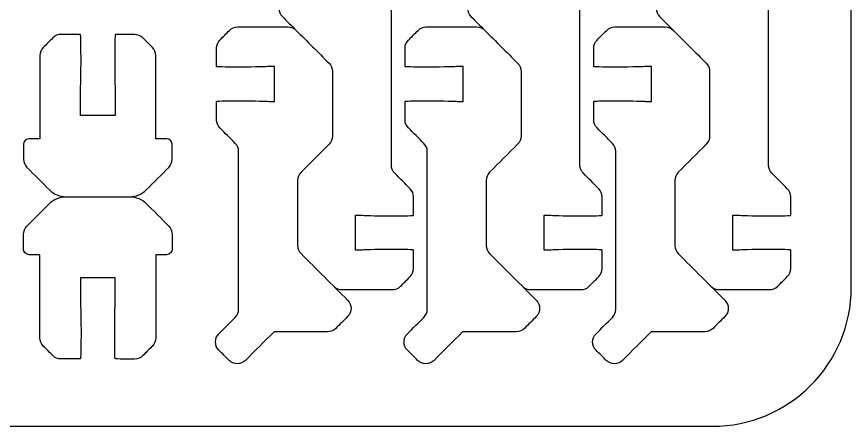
# Model space of a CAD drawing. Extents: x 5 to 405, y 225 to 445.
# Drawn here: x 63 to 135, y 225 to 260.3 of the extents above; entities that cross this region are included whole.
import ezdxf

# ---------------------------------------------------------------- set-up
doc = ezdxf.new("R2010")
doc.units = 0
doc.header["$MEASUREMENT"] = 0
doc.layers.add('DEFAULT', color=18, linetype='CONTINUOUS')

msp = doc.modelspace()

# ---------------------------------------------------------------- linework, layer by layer
at = {"layer": 'DEFAULT', "color": 1}
for points, knots in [([(123, 225), (87.667, 225), (52.333, 225), (17, 225), (10.373, 225), (5, 230.372), (5, 237), (5, 302.333), (5, 367.667), (5, 433), (5, 439.628), (10.373, 445), (17, 445), (52.333, 445), (87.667, 445), (123, 445), (129.627, 445), (135, 439.628), (135, 433), (135, 367.667), (135, 302.333), (135, 237), (135, 230.372), (129.627, 225), (123, 225)], [0, 0, 0, 0, 300.472, 300.472, 300.472, 301.472, 301.472, 301.472, 857.062, 857.062, 857.062, 858.062, 858.062, 858.062, 1158.534, 1158.534, 1158.534, 1159.534, 1159.534, 1159.534, 1715.124, 1715.124, 1715.124, 1716.124, 1716.124, 1716.124, 1716.124]), ([(90.356, 237.084), (90.543, 236.897), (90.798, 236.792), (91.063, 236.792), (92.51, 236.792), (93.958, 236.792), (95.406, 236.792), (95.671, 236.792), (95.926, 236.897), (96.113, 237.084), (96.389, 237.361), (96.666, 237.637), (96.942, 237.913), (97.13, 238.101), (97.235, 238.355), (97.235, 238.62), (97.235, 239.149), (97.235, 239.678), (97.235, 240.206), (97.235, 240.235), (96.617, 240.256), (95.234, 240.256), (93.852, 240.256), (92.86, 240.206), (92.733, 240.206), (92.566, 240.206), (92.399, 240.206), (92.232, 240.206), (92.232, 241.206), (92.232, 242.206), (92.232, 243.205), (92.399, 243.205), (92.566, 243.205), (92.733, 243.205), (92.86, 243.205), (93.852, 243.156), (95.234, 243.156), (96.617, 243.156), (97.235, 243.18), (97.235, 243.205), (97.235, 243.734), (97.235, 244.263), (97.235, 244.792), (97.235, 245.056), (97.13, 245.31), (96.943, 245.498), (96.5, 245.941), (96.058, 246.385), (95.615, 246.828), (95.428, 247.015), (95.323, 247.27), (95.323, 247.534), (95.323, 252.064), (95.323, 256.593), (95.323, 261.122), (95.323, 261.386), (95.428, 261.64), (95.615, 261.827), (96.086, 262.298), (96.558, 262.77), (97.03, 263.241), (97.421, 263.632), (97.421, 264.265), (97.03, 264.656), (96.737, 264.948), (96.445, 265.241), (96.152, 265.534), (95.761, 265.925), (95.128, 265.924), (94.737, 265.533), (93.916, 264.712), (93.095, 263.89), (92.271, 263.072), (90.729, 263.072), (89.186, 263.072), (87.644, 263.072), (87.379, 263.072), (87.125, 262.967), (86.937, 262.779), (86.598, 262.44), (86.259, 262.101), (85.919, 261.761), (85.529, 261.371), (85.529, 260.737), (85.919, 260.347), (86.318, 259.95), (86.716, 259.552), (87.115, 259.155)], [0, 0, 0, 0, 1, 1, 1, 13.312, 13.312, 13.312, 14.312, 14.312, 14.312, 17.635402, 17.635402, 17.635402, 18.635402, 18.635402, 18.635402, 23.131402, 23.131402, 23.131402, 24.131402, 24.131402, 24.131402, 25.131402, 25.131402, 25.131402, 26.551402, 26.551402, 26.551402, 35.051402, 35.051402, 35.051402, 36.471402, 36.471402, 36.471402, 37.471402, 37.471402, 37.471402, 38.471402, 38.471402, 38.471402, 42.968402, 42.968402, 42.968402, 43.968402, 43.968402, 43.968402, 49.29504, 49.29504, 49.29504, 50.29504, 50.29504, 50.29504, 88.81104, 88.81104, 88.81104, 89.81104, 89.81104, 89.81104, 95.482743, 95.482743, 95.482743, 96.482743, 96.482743, 96.482743, 100.002721, 100.002721, 100.002721, 101.002721, 101.002721, 101.002721, 110.893024, 110.893024, 110.893024, 124.009024, 124.009024, 124.009024, 125.009024, 125.009024, 125.009024, 129.089738, 129.089738, 129.089738, 130.089738, 130.089738, 130.089738, 134.874734, 134.874734, 134.874734, 134.874734]), ([(106.625, 237.084), (106.813, 236.897), (107.067, 236.792), (107.332, 236.792), (108.78, 236.792), (110.227, 236.792), (111.675, 236.792), (111.94, 236.792), (112.195, 236.897), (112.382, 237.084), (112.659, 237.361), (112.935, 237.637), (113.211, 237.913), (113.399, 238.101), (113.504, 238.355), (113.504, 238.62), (113.504, 239.149), (113.504, 239.678), (113.504, 240.206), (113.504, 240.235), (112.887, 240.256), (111.504, 240.256), (110.121, 240.256), (109.13, 240.206), (109.003, 240.206), (108.836, 240.206), (108.669, 240.206), (108.502, 240.206), (108.502, 241.206), (108.502, 242.206), (108.502, 243.205), (108.669, 243.205), (108.836, 243.205), (109.003, 243.205), (109.13, 243.205), (110.121, 243.156), (111.504, 243.156), (112.887, 243.156), (113.504, 243.18), (113.504, 243.205), (113.504, 243.734), (113.504, 244.263), (113.504, 244.792), (113.504, 245.056), (113.399, 245.31), (113.212, 245.498), (112.769, 245.941), (112.327, 246.385), (111.884, 246.828), (111.697, 247.015), (111.592, 247.27), (111.592, 247.534), (111.592, 252.064), (111.592, 256.593), (111.592, 261.122), (111.592, 261.386), (111.697, 261.64), (111.884, 261.827), (112.356, 262.298), (112.827, 262.77), (113.299, 263.241), (113.69, 263.632), (113.69, 264.265), (113.299, 264.656), (113.007, 264.948), (112.714, 265.241), (112.421, 265.534), (112.03, 265.925), (111.397, 265.924), (111.007, 265.533), (110.186, 264.712), (109.365, 263.89), (108.54, 263.072), (106.998, 263.072), (105.456, 263.072), (103.913, 263.072), (103.648, 263.072), (103.394, 262.967), (103.206, 262.779), (102.867, 262.44), (102.528, 262.101), (102.189, 261.761), (101.798, 261.371), (101.798, 260.737), (102.189, 260.347), (102.587, 259.95), (102.985, 259.552), (103.384, 259.155)], [0, 0, 0, 0, 1, 1, 1, 13.312, 13.312, 13.312, 14.312, 14.312, 14.312, 17.635402, 17.635402, 17.635402, 18.635402, 18.635402, 18.635402, 23.131402, 23.131402, 23.131402, 24.131402, 24.131402, 24.131402, 25.131402, 25.131402, 25.131402, 26.551402, 26.551402, 26.551402, 35.051402, 35.051402, 35.051402, 36.471402, 36.471402, 36.471402, 37.471402, 37.471402, 37.471402, 38.471402, 38.471402, 38.471402, 42.968402, 42.968402, 42.968402, 43.968402, 43.968402, 43.968402, 49.29504, 49.29504, 49.29504, 50.29504, 50.29504, 50.29504, 88.81104, 88.81104, 88.81104, 89.81104, 89.81104, 89.81104, 95.482743, 95.482743, 95.482743, 96.482743, 96.482743, 96.482743, 100.002721, 100.002721, 100.002721, 101.002721, 101.002721, 101.002721, 110.893731, 110.893731, 110.893731, 124.009731, 124.009731, 124.009731, 125.009731, 125.009731, 125.009731, 129.090445, 129.090445, 129.090445, 130.090445, 130.090445, 130.090445, 134.87544, 134.87544, 134.87544, 134.87544]), ([(122.894, 237.084), (123.082, 236.897), (123.336, 236.792), (123.601, 236.792), (125.049, 236.792), (126.497, 236.792), (127.944, 236.792), (128.21, 236.792), (128.464, 236.897), (128.651, 237.084), (128.928, 237.361), (129.204, 237.637), (129.48, 237.913), (129.668, 238.101), (129.773, 238.355), (129.773, 238.62), (129.773, 239.149), (129.773, 239.678), (129.773, 240.206), (129.773, 240.235), (129.156, 240.256), (127.773, 240.256), (126.39, 240.256), (125.399, 240.206), (125.272, 240.206), (125.105, 240.206), (124.938, 240.206), (124.771, 240.206), (124.771, 241.206), (124.771, 242.206), (124.771, 243.205), (124.938, 243.205), (125.105, 243.205), (125.272, 243.205), (125.399, 243.205), (126.39, 243.156), (127.773, 243.156), (129.156, 243.156), (129.773, 243.18), (129.773, 243.205), (129.773, 243.734), (129.773, 244.263), (129.773, 244.792), (129.773, 245.056), (129.668, 245.31), (129.481, 245.498), (129.039, 245.941), (128.596, 246.385), (128.154, 246.828), (127.966, 247.015), (127.861, 247.27), (127.861, 247.534), (127.861, 252.064), (127.861, 256.593), (127.861, 261.122), (127.861, 261.386), (127.966, 261.64), (128.153, 261.827), (128.625, 262.298), (129.097, 262.77), (129.568, 263.241), (129.959, 263.632), (129.959, 264.265), (129.569, 264.656), (129.276, 264.948), (128.983, 265.241), (128.691, 265.534), (128.3, 265.925), (127.666, 265.924), (127.276, 265.533), (126.455, 264.712), (125.634, 263.89), (124.81, 263.072), (123.267, 263.072), (121.725, 263.072), (120.183, 263.072), (119.918, 263.072), (119.663, 262.967), (119.476, 262.779), (119.136, 262.44), (118.797, 262.101), (118.458, 261.761), (118.067, 261.371), (118.067, 260.737), (118.458, 260.347), (118.856, 259.95), (119.255, 259.552), (119.653, 259.155)], [0, 0, 0, 0, 1, 1, 1, 13.312, 13.312, 13.312, 14.312, 14.312, 14.312, 17.635402, 17.635402, 17.635402, 18.635402, 18.635402, 18.635402, 23.131402, 23.131402, 23.131402, 24.131402, 24.131402, 24.131402, 25.131402, 25.131402, 25.131402, 26.551402, 26.551402, 26.551402, 35.051402, 35.051402, 35.051402, 36.471402, 36.471402, 36.471402, 37.471402, 37.471402, 37.471402, 38.471402, 38.471402, 38.471402, 42.968402, 42.968402, 42.968402, 43.968402, 43.968402, 43.968402, 49.29504, 49.29504, 49.29504, 50.29504, 50.29504, 50.29504, 88.81104, 88.81104, 88.81104, 89.81104, 89.81104, 89.81104, 95.482743, 95.482743, 95.482743, 96.482743, 96.482743, 96.482743, 100.002721, 100.002721, 100.002721, 101.002721, 101.002721, 101.002721, 110.893024, 110.893024, 110.893024, 124.009024, 124.009024, 124.009024, 125.009024, 125.009024, 125.009024, 129.089738, 129.089738, 129.089738, 130.089738, 130.089738, 130.089738, 134.874734, 134.874734, 134.874734, 134.874734]), ([(86.408, 259.448), (84.96, 259.448), (83.512, 259.448), (82.064, 259.448), (81.799, 259.448), (81.544, 259.342), (81.357, 259.155), (81.081, 258.879), (80.804, 258.602), (80.528, 258.326), (80.341, 258.138), (80.235, 257.884), (80.235, 257.619), (80.235, 257.09), (80.235, 256.562), (80.235, 256.033), (80.235, 256.005), (80.853, 255.984), (82.236, 255.984), (83.618, 255.984), (84.61, 256.033), (84.737, 256.033), (84.904, 256.033), (85.071, 256.033), (85.238, 256.033), (85.238, 255.033), (85.238, 254.034), (85.238, 253.034), (85.071, 253.034), (84.904, 253.034), (84.737, 253.034), (84.61, 253.034), (83.618, 253.084), (82.236, 253.084), (80.853, 253.084), (80.235, 253.059), (80.235, 253.034), (80.235, 252.506), (80.235, 251.977), (80.235, 251.448), (80.235, 251.183), (80.34, 250.929), (80.528, 250.741), (80.97, 250.298), (81.413, 249.855), (81.855, 249.411), (82.042, 249.224), (82.147, 248.97), (82.147, 248.705), (82.147, 244.17), (82.147, 239.636), (82.147, 235.102), (82.147, 234.838), (82.042, 234.584), (81.855, 234.397), (81.384, 233.926), (80.912, 233.454), (80.44, 232.983), (80.05, 232.592), (80.049, 231.959), (80.44, 231.568), (80.733, 231.275), (81.026, 230.983), (81.318, 230.69), (81.709, 230.3), (82.342, 230.3), (82.733, 230.691), (83.554, 231.512), (84.375, 232.334), (85.199, 233.152), (86.741, 233.152), (88.284, 233.152), (89.826, 233.152), (90.091, 233.152), (90.346, 233.257), (90.533, 233.445), (90.872, 233.784), (91.212, 234.123), (91.551, 234.463), (91.942, 234.853), (91.942, 235.486), (91.551, 235.877), (90.21, 237.217), (88.868, 238.558), (87.527, 239.898), (87.339, 240.086), (87.234, 240.34), (87.234, 240.605), (87.234, 242.472), (87.234, 244.339), (87.234, 246.205), (87.234, 246.471), (87.339, 246.725), (87.527, 246.913), (88.332, 247.718), (89.138, 248.522), (89.943, 249.327), (90.131, 249.514), (90.237, 249.769), (90.237, 250.034), (90.237, 251.896), (90.237, 253.757), (90.237, 255.619), (90.237, 255.884), (90.131, 256.138), (89.944, 256.326), (89.001, 257.269), (88.058, 258.212), (87.114, 259.155), (86.927, 259.342), (86.673, 259.448), (86.408, 259.448)], [1, 1, 1, 1, 13.312, 13.312, 13.312, 14.312, 14.312, 14.312, 17.635402, 17.635402, 17.635402, 18.635402, 18.635402, 18.635402, 23.131402, 23.131402, 23.131402, 24.131402, 24.131402, 24.131402, 25.131402, 25.131402, 25.131402, 26.551402, 26.551402, 26.551402, 35.051402, 35.051402, 35.051402, 36.471402, 36.471402, 36.471402, 37.471402, 37.471402, 37.471402, 38.471402, 38.471402, 38.471402, 42.968402, 42.968402, 42.968402, 43.968402, 43.968402, 43.968402, 49.29504, 49.29504, 49.29504, 50.29504, 50.29504, 50.29504, 88.85404, 88.85404, 88.85404, 89.85404, 89.85404, 89.85404, 95.525743, 95.525743, 95.525743, 96.525743, 96.525743, 96.525743, 100.045721, 100.045721, 100.045721, 101.045721, 101.045721, 101.045721, 110.936024, 110.936024, 110.936024, 124.052024, 124.052024, 124.052024, 125.052024, 125.052024, 125.052024, 129.132738, 129.132738, 129.132738, 130.132738, 130.132738, 130.132738, 146.258309, 146.258309, 146.258309, 147.258309, 147.258309, 147.258309, 163.132309, 163.132309, 163.132309, 164.132309, 164.132309, 164.132309, 173.814017, 173.814017, 173.814017, 174.814017, 174.814017, 174.814017, 190.645017, 190.645017, 190.645017, 191.645017, 191.645017, 191.645017, 202.98701, 202.98701, 202.98701, 203.98701, 203.98701, 203.98701, 203.98701]), ([(102.677, 259.448), (101.229, 259.448), (99.781, 259.448), (98.333, 259.448), (98.068, 259.448), (97.814, 259.342), (97.626, 259.155), (97.35, 258.879), (97.074, 258.602), (96.797, 258.326), (96.61, 258.138), (96.505, 257.884), (96.505, 257.619), (96.505, 257.09), (96.505, 256.562), (96.505, 256.033), (96.505, 256.005), (97.122, 255.984), (98.505, 255.984), (99.888, 255.984), (100.879, 256.033), (101.006, 256.033), (101.173, 256.033), (101.34, 256.033), (101.507, 256.033), (101.507, 255.033), (101.507, 254.034), (101.507, 253.034), (101.34, 253.034), (101.173, 253.034), (101.006, 253.034), (100.879, 253.034), (99.888, 253.084), (98.505, 253.084), (97.122, 253.084), (96.505, 253.059), (96.505, 253.034), (96.505, 252.506), (96.505, 251.977), (96.505, 251.448), (96.505, 251.183), (96.61, 250.929), (96.797, 250.741), (97.24, 250.298), (97.682, 249.855), (98.125, 249.411), (98.312, 249.224), (98.417, 248.97), (98.417, 248.705), (98.417, 244.17), (98.417, 239.636), (98.417, 235.102), (98.417, 234.838), (98.312, 234.584), (98.125, 234.397), (97.653, 233.926), (97.181, 233.454), (96.71, 232.983), (96.319, 232.592), (96.319, 231.959), (96.71, 231.568), (97.002, 231.275), (97.295, 230.983), (97.587, 230.69), (97.978, 230.3), (98.612, 230.3), (99.002, 230.691), (99.823, 231.512), (100.644, 232.334), (101.468, 233.152), (103.011, 233.152), (104.553, 233.152), (106.095, 233.152), (106.36, 233.152), (106.615, 233.257), (106.802, 233.445), (107.142, 233.784), (107.481, 234.123), (107.82, 234.463), (108.211, 234.853), (108.211, 235.486), (107.82, 235.877), (106.479, 237.217), (105.137, 238.558), (103.796, 239.898), (103.608, 240.086), (103.503, 240.34), (103.503, 240.605), (103.503, 242.472), (103.503, 244.339), (103.503, 246.205), (103.503, 246.471), (103.608, 246.725), (103.796, 246.913), (104.602, 247.718), (105.407, 248.522), (106.213, 249.327), (106.4, 249.514), (106.506, 249.769), (106.506, 250.034), (106.506, 251.896), (106.506, 253.757), (106.506, 255.619), (106.506, 255.884), (106.4, 256.138), (106.213, 256.326), (105.27, 257.269), (104.327, 258.212), (103.384, 259.155), (103.196, 259.342), (102.942, 259.448), (102.677, 259.448)], [1, 1, 1, 1, 13.312, 13.312, 13.312, 14.312, 14.312, 14.312, 17.635402, 17.635402, 17.635402, 18.635402, 18.635402, 18.635402, 23.131402, 23.131402, 23.131402, 24.131402, 24.131402, 24.131402, 25.131402, 25.131402, 25.131402, 26.551402, 26.551402, 26.551402, 35.051402, 35.051402, 35.051402, 36.471402, 36.471402, 36.471402, 37.471402, 37.471402, 37.471402, 38.471402, 38.471402, 38.471402, 42.968402, 42.968402, 42.968402, 43.968402, 43.968402, 43.968402, 49.29504, 49.29504, 49.29504, 50.29504, 50.29504, 50.29504, 88.85404, 88.85404, 88.85404, 89.85404, 89.85404, 89.85404, 95.525743, 95.525743, 95.525743, 96.525743, 96.525743, 96.525743, 100.045014, 100.045014, 100.045014, 101.045014, 101.045014, 101.045014, 110.935317, 110.935317, 110.935317, 124.051317, 124.051317, 124.051317, 125.051317, 125.051317, 125.051317, 129.132031, 129.132031, 129.132031, 130.132031, 130.132031, 130.132031, 146.258309, 146.258309, 146.258309, 147.258309, 147.258309, 147.258309, 163.132309, 163.132309, 163.132309, 164.132309, 164.132309, 164.132309, 173.814017, 173.814017, 173.814017, 174.814017, 174.814017, 174.814017, 190.645017, 190.645017, 190.645017, 191.645017, 191.645017, 191.645017, 202.98701, 202.98701, 202.98701, 203.98701, 203.98701, 203.98701, 203.98701]), ([(118.946, 259.448), (117.498, 259.448), (116.05, 259.448), (114.603, 259.448), (114.337, 259.448), (114.083, 259.342), (113.896, 259.155), (113.619, 258.879), (113.343, 258.602), (113.067, 258.326), (112.879, 258.138), (112.774, 257.884), (112.774, 257.619), (112.774, 257.09), (112.774, 256.562), (112.774, 256.033), (112.774, 256.005), (113.391, 255.984), (114.774, 255.984), (116.157, 255.984), (117.148, 256.033), (117.275, 256.033), (117.442, 256.033), (117.609, 256.033), (117.776, 256.033), (117.776, 255.033), (117.776, 254.034), (117.776, 253.034), (117.609, 253.034), (117.442, 253.034), (117.275, 253.034), (117.148, 253.034), (116.157, 253.084), (114.774, 253.084), (113.391, 253.084), (112.774, 253.059), (112.774, 253.034), (112.774, 252.506), (112.774, 251.977), (112.774, 251.448), (112.774, 251.183), (112.879, 250.929), (113.066, 250.741), (113.509, 250.298), (113.951, 249.855), (114.394, 249.411), (114.581, 249.224), (114.686, 248.97), (114.686, 248.705), (114.686, 244.17), (114.686, 239.636), (114.686, 235.102), (114.686, 234.838), (114.581, 234.584), (114.394, 234.397), (113.922, 233.926), (113.45, 233.454), (112.979, 232.983), (112.588, 232.592), (112.588, 231.959), (112.979, 231.568), (113.271, 231.275), (113.564, 230.983), (113.857, 230.69), (114.247, 230.3), (114.881, 230.3), (115.272, 230.691), (116.092, 231.512), (116.913, 232.334), (117.737, 233.152), (119.28, 233.152), (120.822, 233.152), (122.364, 233.152), (122.63, 233.152), (122.884, 233.257), (123.071, 233.445), (123.411, 233.784), (123.75, 234.123), (124.09, 234.463), (124.48, 234.853), (124.48, 235.486), (124.09, 235.877), (122.748, 237.217), (121.407, 238.558), (120.065, 239.898), (119.877, 240.086), (119.772, 240.34), (119.772, 240.605), (119.772, 242.472), (119.772, 244.339), (119.772, 246.205), (119.772, 246.471), (119.878, 246.725), (120.065, 246.913), (120.871, 247.718), (121.676, 248.522), (122.482, 249.327), (122.67, 249.514), (122.775, 249.769), (122.775, 250.034), (122.775, 251.896), (122.775, 253.757), (122.775, 255.619), (122.775, 255.884), (122.67, 256.138), (122.482, 256.326), (121.539, 257.269), (120.596, 258.212), (119.653, 259.155), (119.466, 259.342), (119.211, 259.448), (118.946, 259.448)], [1, 1, 1, 1, 13.312, 13.312, 13.312, 14.312, 14.312, 14.312, 17.635402, 17.635402, 17.635402, 18.635402, 18.635402, 18.635402, 23.131402, 23.131402, 23.131402, 24.131402, 24.131402, 24.131402, 25.131402, 25.131402, 25.131402, 26.551402, 26.551402, 26.551402, 35.051402, 35.051402, 35.051402, 36.471402, 36.471402, 36.471402, 37.471402, 37.471402, 37.471402, 38.471402, 38.471402, 38.471402, 42.968402, 42.968402, 42.968402, 43.968402, 43.968402, 43.968402, 49.29504, 49.29504, 49.29504, 50.29504, 50.29504, 50.29504, 88.85404, 88.85404, 88.85404, 89.85404, 89.85404, 89.85404, 95.525743, 95.525743, 95.525743, 96.525743, 96.525743, 96.525743, 100.045014, 100.045014, 100.045014, 101.045014, 101.045014, 101.045014, 110.935317, 110.935317, 110.935317, 124.051317, 124.051317, 124.051317, 125.051317, 125.051317, 125.051317, 129.132031, 129.132031, 129.132031, 130.132031, 130.132031, 130.132031, 146.258309, 146.258309, 146.258309, 147.258309, 147.258309, 147.258309, 163.132309, 163.132309, 163.132309, 164.132309, 164.132309, 164.132309, 173.814017, 173.814017, 173.814017, 174.814017, 174.814017, 174.814017, 190.645017, 190.645017, 190.645017, 191.645017, 191.645017, 191.645017, 202.98701, 202.98701, 202.98701, 203.98701, 203.98701, 203.98701, 203.98701]), ([(66.12, 258.513), (66.308, 258.701), (66.563, 258.807), (66.829, 258.806), (67.387, 258.805), (67.945, 258.804), (68.502, 258.803), (68.531, 258.803), (68.548, 257.685), (68.548, 256.302), (68.548, 254.919), (68.502, 253.928), (68.502, 253.801), (68.502, 253.135), (68.502, 252.47), (68.502, 251.804), (69.502, 251.804), (70.501, 251.804), (71.501, 251.804), (71.501, 252.47), (71.501, 253.135), (71.501, 253.801), (71.501, 253.928), (71.452, 254.919), (71.452, 256.302), (71.452, 257.685), (71.476, 258.803), (71.501, 258.803), (72.058, 258.803), (72.615, 258.803), (73.172, 258.803), (73.437, 258.803), (73.691, 258.698), (73.879, 258.512), (74.155, 258.236), (74.431, 257.961), (74.707, 257.685), (74.895, 257.498), (75.001, 257.243), (75.001, 256.977), (75.001, 254.586), (75.001, 252.195), (75.001, 249.804), (75.305, 249.804), (75.61, 249.804), (75.915, 249.804), (76.191, 249.804), (76.415, 249.58), (76.415, 249.304), (76.415, 248.885), (76.415, 248.465), (76.415, 248.045), (76.415, 247.78), (76.31, 247.525), (76.122, 247.338), (75.472, 246.689), (74.822, 246.039), (74.171, 245.39), (73.796, 245.016), (73.288, 244.805), (72.758, 244.805), (70.919, 244.805), (69.08, 244.805), (67.242, 244.805), (66.712, 244.805), (66.203, 245.016), (65.828, 245.39), (65.178, 246.039), (64.528, 246.689), (63.878, 247.338), (63.69, 247.525), (63.585, 247.78), (63.585, 248.045), (63.585, 248.465), (63.585, 248.885), (63.585, 249.304), (63.585, 249.58), (63.809, 249.804), (64.085, 249.804), (64.39, 249.804), (64.694, 249.804), (64.999, 249.804), (64.999, 252.195), (64.999, 254.587), (64.999, 256.978), (64.999, 257.243), (65.105, 257.498), (65.292, 257.685), (65.568, 257.961), (65.844, 258.237), (66.12, 258.513)], [3.319866, 3.319866, 3.319866, 3.319866, 4.319866, 4.319866, 4.319866, 9.062873, 9.062873, 9.062873, 10.062873, 10.062873, 10.062873, 11.062873, 11.062873, 11.062873, 16.722873, 16.722873, 16.722873, 25.222873, 25.222873, 25.222873, 30.882873, 30.882873, 30.882873, 31.882873, 31.882873, 31.882873, 32.882873, 32.882873, 32.882873, 37.620873, 37.620873, 37.620873, 38.620873, 38.620873, 38.620873, 41.937207, 41.937207, 41.937207, 42.937207, 42.937207, 42.937207, 63.271207, 63.271207, 63.271207, 65.864207, 65.864207, 65.864207, 66.864207, 66.864207, 66.864207, 70.432207, 70.432207, 70.432207, 71.432207, 71.432207, 71.432207, 79.246445, 79.246445, 79.246445, 80.246445, 80.246445, 80.246445, 95.884445, 95.884445, 95.884445, 96.884445, 96.884445, 96.884445, 104.697976, 104.697976, 104.697976, 105.697976, 105.697976, 105.697976, 109.265976, 109.265976, 109.265976, 110.265976, 110.265976, 110.265976, 112.857976, 112.857976, 112.857976, 133.193976, 133.193976, 133.193976, 134.193976, 134.193976, 134.193976, 137.513843, 137.513843, 137.513843, 137.513843]), ([(72.758, 244.805), (73.288, 244.805), (73.797, 244.595), (74.172, 244.22), (74.822, 243.571), (75.472, 242.922), (76.122, 242.272), (76.31, 242.085), (76.415, 241.83), (76.415, 241.565), (76.415, 241.145), (76.415, 240.726), (76.415, 240.306), (76.415, 240.03), (76.192, 239.806), (75.915, 239.806), (75.61, 239.806), (75.305, 239.806), (75.001, 239.806), (75.001, 237.415), (75.001, 235.024), (75.001, 232.632), (75.001, 232.367), (74.895, 232.113), (74.708, 231.925), (74.432, 231.649), (74.156, 231.373), (73.879, 231.097), (73.692, 230.909), (73.437, 230.804), (73.171, 230.804), (72.613, 230.805), (72.055, 230.806), (71.497, 230.807), (71.469, 230.807), (71.452, 231.925), (71.452, 233.308), (71.452, 234.691), (71.497, 235.682), (71.497, 235.809), (71.497, 236.475), (71.497, 237.141), (71.497, 237.806), (70.498, 237.806), (69.498, 237.806), (68.499, 237.806), (68.499, 237.141), (68.499, 236.475), (68.499, 235.809), (68.499, 235.682), (68.548, 234.691), (68.548, 233.308), (68.548, 231.925), (68.524, 230.807), (68.499, 230.807), (67.942, 230.807), (67.385, 230.807), (66.827, 230.807), (66.563, 230.807), (66.309, 230.912), (66.121, 231.099), (65.845, 231.374), (65.569, 231.65), (65.293, 231.925), (65.105, 232.113), (64.999, 232.367), (64.999, 232.633), (64.999, 235.024), (64.999, 237.415), (64.999, 239.806), (64.694, 239.806), (64.389, 239.806), (64.085, 239.806), (63.809, 239.806), (63.585, 240.03), (63.585, 240.306), (63.585, 240.726), (63.585, 241.145), (63.585, 241.565), (63.585, 241.83), (63.69, 242.085), (63.878, 242.272), (64.528, 242.922), (65.178, 243.571), (65.828, 244.22), (66.203, 244.595), (66.712, 244.805), (67.242, 244.805)], [0, 0, 0, 0, 1, 1, 1, 8.814239, 8.814239, 8.814239, 9.814239, 9.814239, 9.814239, 13.382239, 13.382239, 13.382239, 14.382239, 14.382239, 14.382239, 16.975239, 16.975239, 16.975239, 37.311239, 37.311239, 37.311239, 38.311239, 38.311239, 38.311239, 41.631812, 41.631812, 41.631812, 42.631812, 42.631812, 42.631812, 47.374819, 47.374819, 47.374819, 48.374819, 48.374819, 48.374819, 49.374819, 49.374819, 49.374819, 55.034819, 55.034819, 55.034819, 63.534819, 63.534819, 63.534819, 69.194819, 69.194819, 69.194819, 70.194819, 70.194819, 70.194819, 71.194819, 71.194819, 71.194819, 75.932819, 75.932819, 75.932819, 76.932819, 76.932819, 76.932819, 80.247738, 80.247738, 80.247738, 81.247738, 81.247738, 81.247738, 101.581738, 101.581738, 101.581738, 104.174738, 104.174738, 104.174738, 105.174738, 105.174738, 105.174738, 108.742738, 108.742738, 108.742738, 109.742738, 109.742738, 109.742738, 117.556269, 117.556269, 117.556269, 118.556269, 118.556269, 118.556269, 118.556269])]:
    msp.add_open_spline(points, degree=3, knots=knots, dxfattribs=at)

doc.saveas('drawing.dxf')
